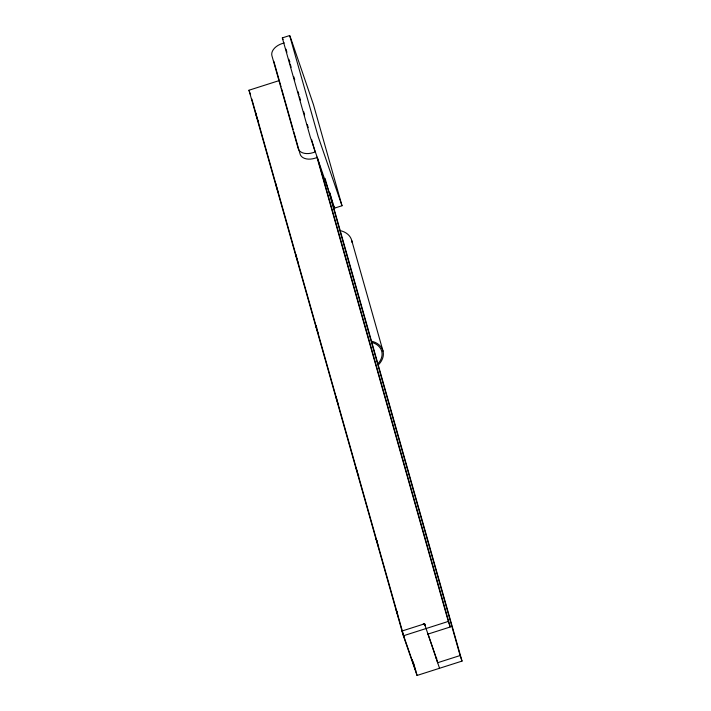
<?xml version="1.0" encoding="UTF-8"?>
<svg xmlns="http://www.w3.org/2000/svg" width="711" height="711" viewBox="0 0 711 711"><rect width="100%" height="100%" fill="white"/><g stroke="black" fill="none" stroke-linecap="round" stroke-linejoin="round"><path stroke-width="1.07" d="M289.724 62.239L289.733 61.519M282.329 37.887L289.653 35.55L290.808 38.385L313.444 104.597L342.009 205.746L334.694 208.083L333.53 205.248L310.28 137.036L282.329 37.887L283.04 39.496M284.24 42.891L282.151 43.558A13.18 8.496 -19.1 0 0 271.922 55.751L298.167 148.492A13.18 8.496 -19.1 0 0 313.027 152.669L315.115 152.003L311.551 139.409M329.673 193.33L462.026 661.097L417.064 675.45L403.35 635.794L248.974 90.235L279.299 80.556M317.035 157.558L314.946 158.224A13.18 8.496 -19.1 0 1 300.086 154.047L293.75 131.659M425.125 625.689L424.485 623.84L401.999 631.021L415.713 670.677M403.35 635.794L448.312 621.432L316.893 157.015M427.755 634.168L450.232 626.986L317.604 158.295M325.06 178.31L460.106 655.542L437.62 662.723L436.545 658.91A1.102 0.711 -19.1 0 0 435.754 657.915M342.009 205.746L318.208 136.699L289.653 35.55M297.491 260.688L295.616 254.387L296.114 255.889M377.879 544.768L376.003 538.458L376.492 539.969M448.312 621.432L450.232 626.986M460.106 655.542L462.026 661.097M248.974 90.235L250.574 94.865M256.289 114.986L255.418 112.347L256.964 117.795M277.566 190.157L275.521 183.367L276.224 185.509M428.093 634.274L436.385 658.279M439.54 668.269L424.485 623.84A1.102 0.711 -19.1 0 0 423.001 624.311M296.318 256.529L296.496 256.92M316.04 326.358L315.711 325.407L318.137 333.397M336.676 399.058L336.134 397.378M357.953 474.237L357.446 472.895M376.706 540.609L376.874 541M396.427 610.438L396.098 609.478L397.645 614.935M257.675 119.786L257.293 118.755M297.66 261.177L298.033 262.377A1.102 0.711 -19.1 0 0 298.291 262.723M316.208 326.909L316.591 327.94M338.063 403.866L335.805 396.427M356.611 469.589L355.909 467.447L357.189 471.988M396.596 610.989L396.978 612.02A1.102 0.711 -19.1 0 1 397.129 611.389M398.142 616.277L398.515 617.477M277.77 190.806L277.939 191.357M378.261 545.906L378.421 546.457A1.102 0.711 -19.1 0 0 378.679 546.803M351.741 240.54L383.033 351.127M329.806 192.592L332.775 203.079M286.026 49.183L286.915 52.33M288.87 59.253L289.661 62.035M290.248 64.106L291.146 67.278M293.839 76.806L294.736 79.979M298.033 91.621L298.931 94.803M299.527 96.918L300.433 100.091M303.721 111.734L304.619 114.915M307.321 124.434L308.219 127.616M273.842 61.297L281.076 86.884M281.68 89.017L293.145 129.526M413.295 662.128L417.064 675.45M412.282 659.781L413.793 665.123M251.801 98.971L403.919 636.567M334.321 206.323L334.694 208.083M424.485 623.84A1.102 0.711 -19.1 0 1 424.751 624.8M258.546 120.817A1.102 0.711 -19.1 0 1 257.942 120.559M256.28 114.826A1.102 0.711 -19.1 0 1 256.324 114.444M278.401 191.792A1.102 0.711 -19.1 0 1 277.957 191.41M296.478 256.867A1.102 0.711 -19.1 0 1 296.647 256.289M316.573 327.887A1.102 0.711 -19.1 0 1 316.742 327.309M358.779 475.872A1.102 0.711 -19.1 0 1 358.344 475.49M376.866 540.947A1.102 0.711 -19.1 0 1 376.848 540.76M340.187 230.622A19.766 15.1 -15.8 0 1 352.061 242.495M371.48 341.209A19.766 15.1 -15.8 0 1 378.492 364.725M372.049 342.471A18.442 14.087 -15.8 0 1 377.523 364.156"/></g></svg>
